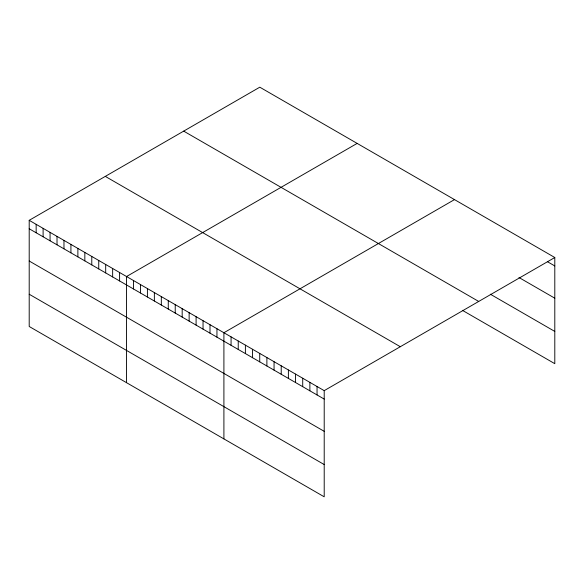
<?xml version="1.0" encoding="UTF-8"?>
<svg xmlns="http://www.w3.org/2000/svg" width="584" height="584" viewBox="0 0 584 584"><rect width="100%" height="100%" fill="white"/><g stroke="black" fill="none" stroke-linecap="round" stroke-linejoin="round"><path stroke-width="0.88" d="M29.2 220.321L324.208 390.645L324.208 496.809L29.2 326.485L29.2 220.321L259.792 87.191L554.8 257.515L554.8 363.679L462.382 310.316M357.145 143.401L126.553 276.531L126.553 382.695M454.498 199.604L223.906 332.734L223.906 438.898M324.208 390.645L554.8 257.515M547.639 261.814L554.8 265.946M518.979 277.517L554.8 298.198M490.319 294.197L554.8 331.427M183.697 131.13L478.705 301.446M105.295 176.39L400.303 346.714M29.2 228.76L324.208 399.084M29.2 261.012L324.208 431.328M29.2 294.234L324.208 464.557M317.046 386.506L317.046 394.945M309.878 382.374L309.878 390.805M302.716 378.235L302.716 386.674M295.548 374.103L295.548 382.535M288.387 369.964L288.387 378.396M281.218 365.825L281.218 374.264M274.057 361.693L274.057 370.125M266.888 357.554L266.888 365.993M259.727 353.415L259.727 361.854M252.565 349.283L252.565 357.715M245.397 345.144L245.397 353.583M238.236 341.012L238.236 349.444M231.067 336.873L231.067 345.305M216.949 328.719L216.949 337.158M209.999 324.704L209.999 333.143M203.042 320.689L203.042 329.128M196.093 316.681L196.093 325.113M189.136 312.666L189.136 321.098M182.179 308.651L182.179 317.083M175.229 304.636L175.229 313.068M168.272 300.621L168.272 309.053M161.323 296.606L161.323 305.038M154.366 292.591L154.366 301.023M147.416 288.576L147.416 297.008M140.459 284.561L140.459 292.993M133.51 280.546L133.51 288.978M119.596 272.516L119.596 280.948M112.646 268.501L112.646 276.933M105.689 264.486L105.689 272.918M98.74 260.471L98.74 268.903M91.783 256.456L91.783 264.895M84.833 252.441L84.833 260.88M77.876 248.426L77.876 256.865M70.919 244.411L70.919 252.85M63.97 240.396L63.97 248.835M57.013 236.381L57.013 244.82M50.063 232.366L50.063 240.805M43.106 228.351L43.106 236.79M36.157 224.336L36.157 232.775"/></g></svg>
